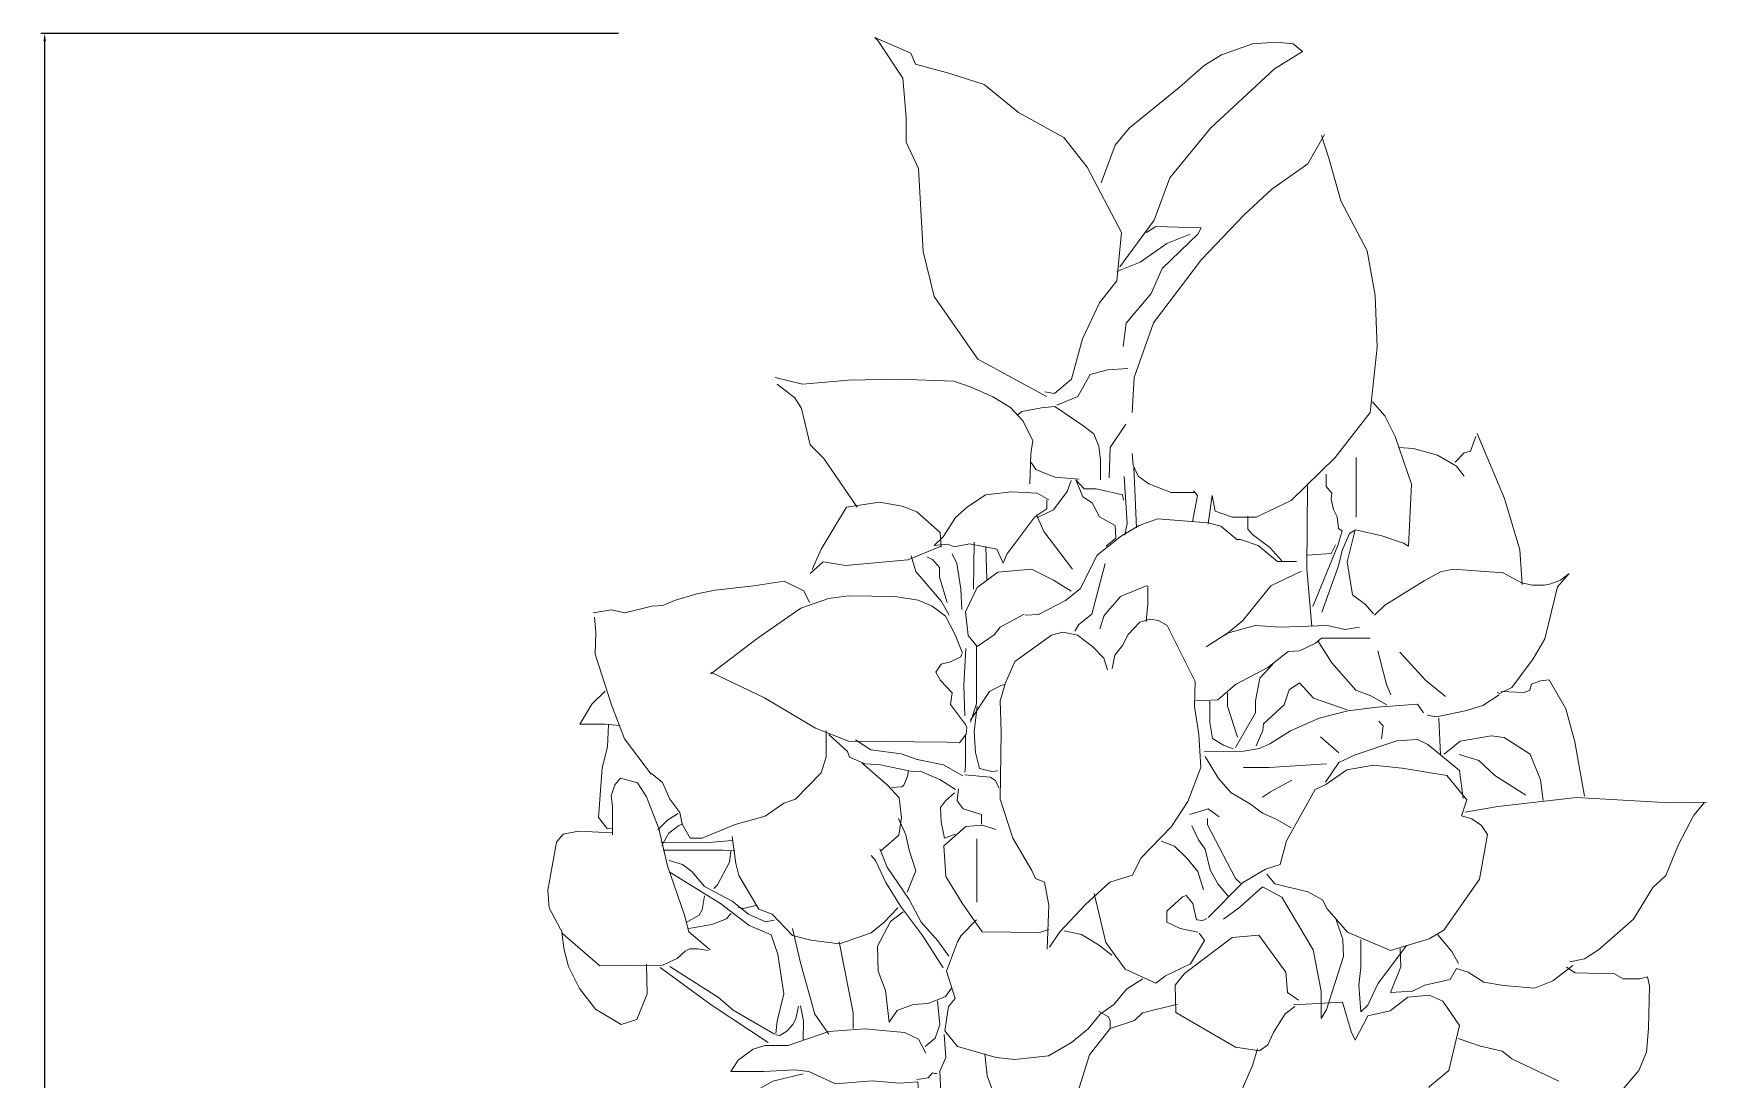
# Model space of a CAD drawing. Header units: millimetres. Extents: x -63086 to 83971, y -129912 to 13382.
# Drawn here: x 49021 to 49544, y -39570 to -39243 of the extents above; entities that cross this region are included whole.
import ezdxf

# ---------------------------------------------------------------- set-up
doc = ezdxf.new("R2010")
doc.units = ezdxf.units.MM
doc.layers.get('0').update_dxf_attribs({"lineweight": 0})
doc.layers.add('観葉植物', color=92, linetype='Continuous', lineweight=9)
doc.styles.get("Standard").update_dxf_attribs({"font": 'MS Mincho.ttf'})
doc.dimstyles.new('ISO-25', dxfattribs={"dimtxt": 2.5, "dimasz": 2.5, "dimexe": 1.25, "dimexo": 0.625, "dimtad": 1, "dimtxsty": 'Standard', "dimcen": 2.5, "dimadec": 0, "dimazin": 0, "dimtfac": 1, "dimtmove": 0, "dimatfit": 3, "dimfxl": 1, "dimarcsym": 0})

# ---------------------------------------------------------------- blocks, each defined once
blk = doc.blocks.new('*D1046')
at = {"layer": 'Defpoints', "color": 0, "ltscale": 10, "transparency": 16777216}
for p in [(49024.49, -39242.64), (49204.4, -39242.64), (49206.96, -40442.64)]:
    blk.add_point(p, dxfattribs=at)
at = {"layer": '観葉植物', "color": 0, "lineweight": -2, "ltscale": 10, "transparency": 16777216}
for p, q in [((49203.78, -39242.64), (49023.24, -39242.64)), ((49024.49, -40440.14), (49024.49, -39245.14)), ((49206.34, -40442.64), (49023.24, -40442.64))]:
    blk.add_line(p, q, dxfattribs=at)
at = {"layer": '観葉植物', "color": 0, "ltscale": 10, "transparency": 16777216}
for points in [[(49024.08, -39245.14), (49024.91, -39245.14), (49024.49, -39242.64)], [(49024.08, -40440.14), (49024.91, -40440.14), (49024.49, -40442.64)]]:
    blk.add_solid(points, dxfattribs=at)
at = {"layer": '観葉植物', "color": 0, "ltscale": 10, "transparency": 16777216, "insert": (49022.62, -39842.64), "char_height": 2.5, "attachment_point": 5, "rotation": 90}
blk.add_mtext('1200', dxfattribs=at)
blk = doc.blocks.new('ポトス3（CAD素材.com）')
at = {"color": 0, "linetype": 'ByBlock', "lineweight": -2}
for points in [[(-89.91, 1066.2), (-111.37, 1077.91), (-125.03, 1097.43), (-128.45, 1111.58), (-129.91, 1137.43), (-133.82, 1145.73), (-133.82, 1153.53), (-134.79, 1165.73), (-142.6, 1177.44), (-143.57, 1178.41), (-132.35, 1173.53), (-130.89, 1170.12), (-120.16, 1167.19), (-109.42, 1163.78), (-98.69, 1155), (-84.54, 1147.19), (-77.22, 1137.92), (-66.49, 1117.43), (-67.95, 1102.31), (-73.32, 1095.48), (-78.69, 1084.26), (-82.1, 1071.57), (-87.47, 1067.18), (-90.4, 1067.67)], [(-66.98, 1106.7), (-56.25, 1121.33), (-51.37, 1134.51), (-38.68, 1150.12), (-18.68, 1168.66), (-9.9, 1174.02), (-12.83, 1176.46), (-18.19, 1176.95), (-25.51, 1176.46), (-35.27, 1173.05), (-40.63, 1169.63), (-48.44, 1162.8), (-64.05, 1150.12), (-68.44, 1144.75), (-72.83, 1133.04)], [(-63.15, 1061.16), (-62.54, 1072.13), (-56.45, 1089.21), (-41.5, 1109.03), (-28.09, 1123.05), (-19.55, 1130.98), (-8.27, 1138.91), (-3.09, 1148.06)], [(-4, 1147.75), (-1.56, 1140.43), (2.1, 1127.32), (10.33, 1111.77), (12.77, 1097.75), (13.38, 1081.59), (11.25, 1061.16), (0.27, 1047.13), (-13.45, 1033.71), (-24.43, 1028.53), (-31.75, 1028.53), (-37.24, 1030.36), (-38.15, 1035.24), (-39.37, 1026.4)], [(-66, 1081.82), (-65.03, 1089.13), (-57.22, 1098.4), (-53.81, 1106.21), (-42.59, 1116.94), (-41.61, 1118.89), (-55.76, 1119.38), (-58.69, 1117.43)], [(-67.95, 1105.23), (-60.64, 1108.16), (-52.34, 1114.02), (-45.02, 1116.94)], [(-95.12, 1038.95), (-94.82, 1048.4), (-94.21, 1052.36), (-97.26, 1058.46), (-101.22, 1062.73), (-106.71, 1066.08), (-113.42, 1069.13), (-118.91, 1070.96), (-136.29, 1071.57), (-151.84, 1071.27), (-166.17, 1070.05), (-174.71, 1072.18)], [(-86.73, 1063.44), (-80.15, 1066.2), (-76.25, 1073.04), (-70.88, 1074.5), (-64.54, 1074.99)], [(-174.1, 1070.05), (-168.61, 1065.78), (-166.47, 1062.42), (-163.73, 1051.14), (-159.46, 1046.87), (-149.09, 1031.63)], [(-73.01, 1040.19), (-73.01, 1046.29), (-73.58, 1050.68), (-75.1, 1054.49), (-78.53, 1057.16), (-87.3, 1063.06), (-91.49, 1062.68), (-97.59, 1061.54), (-99.11, 1060.39)], [(-3.84, 998.82), (1.3, 1013.31), (2.45, 1018.07), (4.73, 1023.41), (6.64, 1024.55), (14.83, 1022.65), (21.69, 1020.36), (23.22, 1019.41), (24.17, 1038.84), (19.02, 1053.71), (15.79, 1060.19), (11.97, 1064.57)], [(-65.15, 1057.59), (-70.03, 1050.27), (-70.34, 1040.82)], [(37.76, 1045.72), (40.62, 1048.58), (42.53, 1049.15), (44.24, 1053.73)], [(44.63, 1054.68), (53.2, 1034.29), (57.97, 1018.28), (58.73, 1007.42)], [(-43.33, 1036.15), (-50.96, 1036.15), (-57.97, 1038.9), (-61.32, 1041.34), (-62.85, 1044.69), (-63.15, 1048.35)], [(6.84, 1028.44), (6.84, 1047.14)], [(40.62, 1041.34), (38.15, 1044.39), (32.24, 1047.82), (24.81, 1049.92), (20.04, 1050.3)], [(-79.68, 1040.38), (-87.3, 1040.96), (-93.21, 1043.43), (-94.73, 1045.53)], [(-65.45, 1022.88), (-64.69, 1026.5), (-65.64, 1041.17)], [(-61.83, 1025.17), (-62.59, 1044.03)], [(-6.7, 1000.54), (1.11, 1019.6), (2.45, 1024.17), (1.3, 1024.93), (0.92, 1028.55), (-0.22, 1030.84), (-0.99, 1034.08), (-0.79, 1035.99), (-2.51, 1038.08), (-2.51, 1041.89)], [(-89.2, 1033.91), (-92.83, 1036), (-100.83, 1036.38), (-109.02, 1035.43), (-114.74, 1031.62), (-118.36, 1028.38), (-122.17, 1022.28), (-125.03, 1019.61), (-120.84, 1019.99), (-118.74, 1019.23), (-113.98, 1020.18), (-105.4, 1018.47), (-103.5, 1014.09), (-102.35, 1016.94), (-93.59, 1028.57), (-89.78, 1031.05), (-89.78, 1033.91)], [(-82.23, 1039.9), (-83.45, 1036.55), (-87.72, 1030.75), (-92.9, 1028.31)], [(-80.75, 1040.19), (-78.13, 1037.33), (-74.44, 1037.33), (-66.22, 1035.43), (-65.86, 1033.76)], [(-71.31, 1019.39), (-68.26, 1021.87), (-68.45, 1025.87), (-73.4, 1028.54), (-75.69, 1032.92), (-78.55, 1034.83), (-80.65, 1039.98)], [(-43.94, 1036.76), (-42.72, 1035.24), (-44.25, 1027.01)], [(-8.35, 1038.29), (-8.54, 1012.37), (-7.02, 994.27)], [(-122.87, 1019.13), (-123.17, 1023.7), (-130.49, 1030.1), (-135.07, 1031.93), (-142.08, 1033.15), (-152.45, 1031.63), (-160.37, 1018.52), (-163.12, 1012.11)], [(-11.78, 1014.66), (-17.69, 1014.66), (-23.79, 1019.61), (-29.32, 1021.52), (-30.46, 1021.52), (-35.42, 1025.71), (-39.42, 1026.67), (-55.23, 1028), (-60.95, 1025.9), (-66.48, 1022.66), (-74.1, 1016.57), (-79.44, 1006.08), (-84.01, 1002.46), (-92.4, 998.08), (-96.59, 997.89)], [(-81.84, 1012.21), (-90.8, 1024.02), (-93.08, 1029.17)], [(-27.03, 1028.76), (-27.03, 1024.76), (-25.51, 1023.04), (-20.17, 1019.04), (-16.36, 1014.85)], [(-112.52, 1020.63), (-112.71, 1005.96)], [(0.41, 1019.8), (-0.92, 1017.14), (-8.35, 1016.57)], [(6.51, 1024.57), (4.03, 1014.47), (5.75, 1004.18), (9.75, 1001.13), (12.23, 998.27)], [(-163.73, 1010.89), (-159.76, 1014.55), (-152.75, 1013.33), (-133.24, 1015.16), (-122.87, 1019.43)], [(-120.34, 997.82), (-122.78, 1002.09), (-130.71, 1011.54), (-132.24, 1016.42)], [(-120.95, 1001.79), (-123.39, 1009.71), (-123.39, 1012.76), (-125.53, 1015.2), (-127.36, 1016.12)], [(-116.38, 999.65), (-116.68, 1006.05), (-117.9, 1013.98), (-119.43, 1017.03)], [(-108.52, 1009.01), (-108.9, 1019.3)], [(-82.24, 1005.38), (-87.77, 1008.81), (-94.63, 1012.24), (-105.11, 1011.28), (-111.59, 1006.52), (-115.21, 998.9), (-114.45, 991.46), (-111.59, 988.03), (-106.26, 991.66), (-104.35, 994.13), (-96.92, 998.13)], [(-71.57, 1013.95), (-75.76, 998.13), (-79.77, 994.9), (-81.1, 992.8)], [(-34.08, 991.6), (-28.55, 996.17), (-19.79, 1007.04), (-10.26, 1011.61)], [(12.61, 997.89), (15.85, 1000.94), (28.05, 1008.56), (33.19, 1011.42), (37.19, 1012.18), (52.82, 1011.04), (58.54, 1007.99), (61.97, 1007.23), (65.59, 1007.23), (67.68, 1007.61), (70.73, 1008.75), (73.4, 1010.85), (69.78, 1006.66), (65.78, 990.46), (62.16, 984.17), (55.49, 975.21), (51.68, 973.31), (50.91, 973.69)], [(-231.55, 998.6), (-225.83, 999.55), (-221.64, 998.6), (-213.26, 1000.69), (-209.83, 1000.88), (-206.21, 1002.41), (-199.15, 1004.5), (-193.44, 1005.65), (-181.33, 1006.97), (-171.87, 1008.49), (-165.78, 1005.45), (-163.95, 1001.79)], [(-116.14, 985.95), (-118.43, 991.66), (-121.48, 997.57), (-125.67, 1000.62), (-130.05, 1002.53), (-137.3, 1003.67), (-151.78, 1003.86), (-158.07, 1003.1), (-166.64, 1000.05), (-180.36, 990.52), (-194.85, 979.47)], [(-58.42, 1007.09), (-66.81, 1003.66), (-71.95, 997.75), (-73.29, 993.56)], [(-58.23, 1006.9), (-58.23, 1001.37), (-58.8, 995.85)], [(-231.17, 997.26), (-230.79, 992.5), (-230.98, 985.64), (-225.83, 969.82), (-221.83, 959.15), (-213.45, 948.09)], [(-69.36, 981.12), (-68.59, 985.32), (-66.12, 988.37), (-64.4, 991.8), (-60.78, 995.61), (-57.54, 996.56), (-54.87, 996.18), (-52.2, 994.65), (-43.44, 977.12), (-43.63, 969.31), (-42.29, 960.54), (-41.72, 950.25), (-45.73, 939.58), (-50.87, 931.77), (-60.4, 921.86), (-63.07, 916.52), (-70.12, 914.42), (-77.74, 907.37), (-85.75, 898.8), (-88.98, 894.03)], [(7.84, 994.08), (3.27, 993.32), (-2.07, 994.65), (-16.93, 994.08), (-24.74, 994.65), (-33.32, 992.17), (-39.99, 987.98)], [(-89.75, 893.46), (-89.18, 907.18), (-90.51, 914.42), (-93.37, 915.57), (-94.51, 918.04), (-100.42, 928.14), (-104.42, 940.34), (-104.04, 961.3), (-104.42, 971.02), (-102.71, 976.74), (-99.85, 983.41), (-88.41, 991.6), (-84.82, 992.53), (-80.22, 991.6), (-75.45, 987.98), (-72.02, 984.36), (-70.88, 980.74)], [(11.27, 990.65), (-3.97, 990.65), (-5.88, 989.12), (-10.83, 986.65), (-14.45, 986.45), (-20.74, 981.5), (-30.84, 976.16), (-36.37, 971.4), (-43.23, 971.02)], [(16.42, 969.78), (11.46, 972.63), (6.7, 974.35), (-0.73, 982.93), (-5.12, 989.79)], [(-194.85, 980.04), (-178.08, 972.03), (-162.07, 962.51), (-151.78, 958.5), (-120.91, 958.12), (-117.1, 957.93), (-115, 960.6), (-114.81, 962.7), (-115.19, 963.65), (-119.95, 969.94), (-119.38, 973.56), (-123, 977.37), (-124.53, 980.04), (-122.81, 982.52), (-119.95, 983.28), (-116.71, 984.8), (-116.33, 985.76)], [(-115.16, 987.46), (-115.77, 975.87), (-115.46, 966.42)], [(-111.78, 988.03), (-111.78, 970.12), (-113.69, 964.4)], [(13.66, 986.69), (16.33, 976.21), (17.66, 972.97)], [(20.52, 986.31), (28.52, 977.54), (34.81, 972.4)], [(-30.84, 956.44), (-24.56, 967.3), (-24.56, 971.11), (-23.22, 978.16), (-19.22, 982.54)], [(-227.8, 974.08), (-231.97, 970.06), (-235.7, 963.81), (-227.8, 963.81), (-223.26, 963.36)], [(-113.69, 964.98), (-107.78, 973.93), (-104.16, 975.84), (-102.83, 976.22)], [(-33.32, 973.59), (-33.32, 969.39), (-30.27, 959.68)], [(-24.36, 957.01), (-22.27, 961.77), (-22.08, 963.87), (-15.6, 969.78), (-14.07, 974.54), (-10.83, 976.64), (-6.45, 971.87), (4.03, 968.25)], [(51.54, 972.89), (46.4, 969.65), (40.87, 967.94), (31.91, 966.03), (29.06, 966.6)], [(78.22, 941.26), (75.17, 958.22), (72.32, 968.51), (67.17, 977.66), (64.5, 977.27), (61.64, 976.32), (61.07, 974.42), (59.36, 973.65), (52.11, 974.03)], [(-111.57, 969.37), (-112.52, 961.36), (-112.14, 954.88), (-110.81, 949.93), (-106.99, 948.98), (-105.09, 949.17)], [(27.91, 967.36), (26.01, 970.03), (13.43, 969.08), (4.28, 967.94), (-4.68, 965.65), (-13.63, 961.65), (-20.11, 957.65), (-23.35, 956.12), (-28.31, 955.36), (-40.69, 955.17)], [(-38.85, 970.92), (-38.85, 964.25), (-38.09, 959.29), (-34.66, 957.2), (-31.61, 956.05)], [(-226.76, 963.51), (-227.13, 956.66), (-228.77, 950.11), (-229.96, 934.55), (-227.19, 931.2), (-225.64, 931.09)], [(14.74, 959.2), (15.31, 963.2), (13.97, 964.73)], [(33.25, 954.21), (32.68, 965.65)], [(-158.82, 961.7), (-158.82, 953.51), (-160.34, 948.55), (-168.35, 940.36), (-171.97, 939.03), (-177.87, 935.02), (-187.21, 932.36), (-197.5, 928.16), (-201.31, 928.16), (-203.79, 932.55), (-204.55, 936.17), (-207.6, 940.36), (-209.89, 945.5), (-213.32, 948.36)], [(-118.33, 943.39), (-123.29, 946.44), (-129.39, 949.11), (-131.87, 948.92), (-141.78, 951.02), (-146.54, 951.4), (-151.49, 953.5), (-152.07, 955.21), (-157.97, 960.55)], [(-116.05, 947.59), (-122.15, 951.02), (-130.34, 952.73), (-135.3, 954.45), (-144.82, 955.78), (-149.59, 958.83)], [(-115.25, 960.22), (-115.25, 950.69), (-115.49, 948.79)], [(1.4, 954.82), (-4.32, 959.77)], [(-2.77, 945.64), (1.42, 951.74), (6.57, 954.21), (19.53, 958.6), (26.01, 958.98), (29.25, 957.45), (39.16, 949.26), (40.3, 940.49)], [(65.26, 939.92), (64.5, 946.4), (61.26, 954.41), (53.07, 959.55), (49.07, 960.12), (39.35, 958.41), (34.39, 954.41)], [(-141.67, 924.16), (-136.02, 929.03), (-135.19, 934.64), (-135.95, 940.74), (-139.57, 944.74), (-147.57, 951.6)], [(-40.31, 953.64), (-36.12, 946.78), (-32.31, 942.4), (-26.21, 938.78), (-22.4, 935.92), (-18.4, 934.2), (-13.44, 931.35)], [(39.04, 954.3), (45.21, 952.37), (50.22, 947.74), (59.86, 941.57)], [(-225.54, 929.19), (-225.54, 938.15), (-225.92, 941.39), (-224.78, 944.82), (-223.06, 946.92), (-217.73, 945.39), (-214.87, 941.01), (-211.06, 931.1), (-208.39, 919.47), (-203.05, 904.04), (-201.72, 898.89), (-195.05, 893.17)], [(-133, 949.14), (-133.36, 947.36), (-134.55, 944.74), (-135.15, 944.14), (-138.48, 944.02)], [(-115.49, 947.95), (-107.51, 947.24), (-105.84, 946.17), (-104.77, 943.9)], [(-39.36, 903.33), (-28.69, 914.19), (-21.45, 918.39), (-16.87, 919.91), (-14.97, 927.34), (-6.01, 943.35), (-2.58, 944.88), (3.9, 949.45), (12.29, 950.97), (21.24, 950.02), (35.15, 947.74), (41.44, 940.11), (39.73, 935.16), (42.97, 934.2), (46.02, 932.11), (47.92, 929.25), (45.44, 915.34), (34.2, 899.33), (29.63, 896.66), (17.62, 893.04), (4.09, 898.76), (-2.2, 906), (-3.72, 908.86), (-8.3, 911.34), (-18.59, 913.81), (-21.07, 916.86)], [(-2.41, 951.39), (-20.33, 950.24), (-28.33, 950.24)], [(-118.71, 942.35), (-121.45, 939.85), (-123, 937.71), (-122.88, 933.18), (-121.81, 928.18), (-118.47, 929.37)], [(-117.4, 943.55), (-117.87, 939.85), (-115.97, 937.35), (-110.25, 935.57), (-110.25, 932.47)], [(-13.28, 946.24), (-19.95, 942.62), (-22.42, 940.91)], [(-45.1, 935.57), (-39.39, 937.29), (-35.96, 934.81)], [(40.87, 936.3), (51.16, 938.02), (75.75, 940.87), (104.9, 939.16), (116.34, 939.35)], [(115.57, 939.16), (112.34, 935.35), (107.57, 926.2), (103.57, 916.48), (99.57, 912.67), (93.47, 902.76), (82.61, 893.23), (78.22, 890.37), (73.65, 889.42)], [(-211.35, 930.73), (-208.25, 933.82), (-205.03, 935.85)], [(-210.15, 925.84), (-207.89, 929.66), (-204.79, 932.04), (-203.6, 932.63)], [(-133.48, 911.27), (-130.74, 917.94), (-132.88, 924.37), (-133.84, 929.13), (-136.22, 934.26)], [(-105.79, 930.87), (-109.91, 932.22), (-115.13, 931.82), (-121.99, 925.72), (-121.42, 916.19), (-116.27, 907.81), (-109.98, 898.85), (-92.07, 898.66), (-89.21, 899.61)], [(-33.1, 910.03), (-36.34, 913.85), (-38.81, 918.23), (-40.34, 924.71), (-42.43, 927.57), (-44.53, 931.95)], [(-29.29, 914.04), (-30.81, 915.56), (-39.58, 932.33), (-39.58, 934.24)], [(-195.62, 892.98), (-198.86, 893.56), (-201.53, 893.56), (-202.86, 892.79), (-205.34, 890.51), (-209.91, 888.41), (-229.54, 888.22), (-240.98, 898.13), (-245.36, 906.32), (-245.74, 911.85), (-243.07, 926.91), (-240.98, 929.38), (-236.21, 930.34), (-225.54, 929.76)], [(-210.39, 926.92), (-195.39, 926.8), (-188.12, 927.39)], [(-136.35, 906.32), (-140.74, 901.75), (-144.74, 898.51), (-154.65, 895.08), (-163.6, 896.22), (-169.32, 897.75), (-175.61, 904.42), (-179.8, 905.94), (-186.09, 916.42), (-187.05, 920.24), (-188.19, 928.62)], [(-111.69, 927.97), (-111.69, 908.15)], [(-40.91, 911.94), (-42.63, 917.66), (-46.06, 921.85), (-49.87, 925.66), (-54.06, 927.19)], [(-209.68, 924.42), (-191.1, 924.42), (-187.29, 924.18)], [(-175.04, 902.51), (-177.71, 901.94), (-183.04, 904.42), (-188.19, 908.42), (-196.76, 912.99), (-200.77, 917.76), (-203.62, 919.85), (-207.82, 921.19)], [(-188.57, 924.05), (-188.95, 920.62), (-192.76, 913.57), (-193.91, 912.42)], [(-122.18, 887.61), (-128.66, 897.71), (-135.52, 906.85), (-140.09, 914.29), (-143.33, 921.15), (-144.67, 922.67)], [(-142, 924.77), (-139.71, 919.05), (-132.85, 908.95), (-129.04, 901.9), (-123.89, 895.99), (-120.46, 891.23)], [(-207.82, 917.57), (-191.81, 907.66), (-182.85, 900.8), (-175.99, 897.94), (-173.9, 891.84), (-171.99, 879.45), (-174.09, 870.88), (-174.47, 867.07)], [(-196.76, 910.14), (-197.53, 905.75), (-198.48, 904.04), (-202.48, 901.75)], [(-75.02, 910.8), (-71.4, 895.55), (-65.3, 887.17), (-55.77, 882.78), (-52.73, 885.07), (-44.91, 888.88), (-40.53, 896.12), (-42.24, 898.41)], [(-42.63, 898.79), (-48.15, 899.93), (-52.34, 901.84), (-52.34, 905.27), (-47.39, 909.84), (-46.25, 910.22), (-44.15, 907.75), (-43.01, 902.6), (-41.1, 902.41), (-39.77, 902.98)], [(-34.62, 902.79), (-29.48, 906.6), (-22.42, 912.89), (-16.33, 909.65), (-6.61, 893.26), (-4.13, 880.3), (-4.13, 871.73), (-2.41, 874.59), (2.92, 891.17), (2.73, 896.5), (0.63, 902.6)], [(-201.72, 899.84), (-194.48, 901.18), (-189.9, 902.89), (-188.57, 904.61)], [(-186.28, 906.51), (-184.57, 906.13), (-180.76, 907.09)], [(-134.67, 905.08), (-138.67, 902.03), (-142.68, 894.41), (-142.48, 886.59), (-140.2, 880.5), (-139.05, 870.59), (-136.58, 874.21), (-131.62, 876.11), (-126.86, 876.49), (-121.52, 878.59), (-119.62, 881.26)], [(-169.32, 899.84), (-166.84, 889.17), (-162.27, 873.16), (-157.89, 866.88)], [(-111.8, 902.6), (-116.57, 897.65), (-117.71, 895.74), (-121.14, 886.59), (-118.47, 878.02), (-120.57, 875.54), (-121.71, 867.92), (-117.71, 862.96), (-105.7, 859.53), (-99.8, 858.96), (-89.32, 860.1), (-82.07, 864.3), (-76.93, 868.49), (-73.12, 873.06), (-68.92, 876.11), (-64.92, 880.88), (-59.78, 884.12)], [(-241.36, 898.51), (-240.6, 893.17), (-239.26, 888.03), (-235.83, 881.17), (-230.88, 874.69), (-222.87, 869.93), (-217.92, 871.45), (-214.68, 879.45), (-214.87, 888.79)], [(-154.68, 895.75), (-150.36, 873.54), (-150.36, 868.6)], [(-69.5, 891.55), (-73.69, 894.79), (-79.02, 898.03), (-84.36, 899.17)], [(-11.18, 877.45), (-14.61, 879.92), (-15.18, 886.21), (-23.57, 897.84), (-31.95, 897.07), (-46.82, 885.83), (-49.68, 882.21), (-49.49, 873.63), (-30.81, 862.77), (-23.38, 861.63), (-20.71, 863.53), (-18.99, 867.35), (-15.37, 873.25), (-12.32, 875.54)], [(22.55, 894.6), (13.59, 882.59), (10.54, 875.92), (8.26, 873.83), (7.69, 882.21), (8.26, 887.74), (8.26, 896.5)], [(32.35, 897.86), (36.76, 892.74), (38.78, 888.93)], [(74.58, 888.31), (68.29, 883.54), (62.57, 881.26), (52.85, 882.02), (46.75, 883.16), (41.8, 886.21), (38.18, 887.36), (36.27, 883.93), (28.27, 882.21), (24.46, 880.3), (17.6, 879.92), (20.84, 887.93), (20.64, 893.64)], [(-210.68, 887.65), (-194.67, 876.02), (-176.89, 864.25)], [(-174.87, 866.87), (-187.81, 874.31), (-192.38, 878.31), (-207.63, 888.03)], [(72.59, 887.81), (75.33, 885.98), (87.53, 885.67), (90.27, 884.15), (95.45, 884.15), (97.89, 884.76), (98.5, 882.01), (98.2, 868.6), (97.59, 861.28), (95.15, 855.49), (88.75, 847.86), (81.73, 842.38), (76.55, 840.24), (68.32, 842.68), (62.83, 842.38)], [(-31.62, 797.92), (-25.82, 800.36), (-20.03, 805.24), (-14.85, 807.67), (-6.61, 809.2), (3.14, 814.08), (15.95, 824.44), (26.62, 838.17), (29.98, 844.26), (29.67, 850.36), (35.77, 855.55), (39.12, 869.57), (33.94, 877.2), (29.67, 879.02), (22.96, 878.41), (17.47, 874.15), (10.46, 872.62), (6.5, 865), (5.28, 867.74), (2.53, 876.89), (-12.71, 875.98)], [(-167.4, 875.58), (-168.24, 871.61), (-169.21, 869.92), (-171.02, 867.75), (-173.3, 866.43), (-174.51, 866.67)], [(-166.8, 875.7), (-165.83, 871.01), (-165.95, 864.98)], [(-124, 877.26), (-123.24, 869.82), (-124.76, 865.63), (-127.81, 862.96)], [(-49, 876.28), (-59.97, 873.54), (-62.41, 871.1), (-70.04, 868.66), (-76.44, 860.42), (-80.71, 846.7), (-81.01, 826.88), (-78.88, 809.5), (-71.26, 811.33), (-68.51, 811.33), (-65.46, 807.67), (-58.75, 807.06), (-49, 815.91), (-42.9, 820.79), (-31.31, 833.9)], [(-73.52, 873.92), (-70.54, 872.25), (-70.07, 871.06), (-70.07, 868.8)], [(-127.62, 860.87), (-129.91, 865.25), (-134.29, 867.35), (-146.68, 868.49), (-157.92, 867.73), (-170.69, 863.34), (-177.93, 863.34), (-181.55, 862.2), (-186.32, 858.77), (-188.6, 855.15), (-178.31, 855.15), (-168.59, 855.72), (-164.21, 855.15), (-155.82, 851.34), (-144.39, 852.29), (-135.81, 851.53), (-130.1, 851.91), (-129.72, 845.81)], [(-121.9, 866.77), (-121.33, 859.53), (-123.24, 855.34), (-122.86, 846.57)], [(70.15, 852.13), (55.51, 859.15), (52.46, 861.59), (45.75, 863.11), (38.74, 865.55)], [(-109.21, 860.72), (-108.45, 853.86), (-104.25, 842.61), (-100.63, 839.75)], [(-23.99, 862.25), (-25.52, 857.07), (-29.79, 847.31), (-30.7, 832.68), (-29.48, 810.42), (-31.92, 797.92)], [(-165.96, 854.43), (-175.49, 852.15), (-192.83, 842.24), (-199.12, 843.19), (-197.6, 838.61), (-193.78, 834.99), (-181.59, 826.04), (-170.15, 816.51), (-161.96, 816.89), (-152.24, 815.56), (-147.09, 818.8), (-144.24, 822.23), (-140.04, 826.04), (-141.57, 832.71), (-142.33, 834.04), (-145.57, 837.28)], [(-130.49, 852.66), (-126.87, 853.23), (-125.54, 854.76), (-124.77, 854.57), (-124.2, 854.57)]]:
    blk.add_lwpolyline(points, dxfattribs=at)

msp = doc.modelspace()

# ---------------------------------------------------------------- block references
at = {"layer": '観葉植物', "ltscale": 10}
msp.add_blockref('ポトス3（CAD素材.com）', (49427.4668, -40422.3386), dxfattribs=at)

# ---------------------------------------------------------------- dimensions: what is measured, and where the dimension line sits
dim = msp.add_linear_dim(base=(49024.4941, -39242.6422), p1=(49206.9645, -40442.6422), p2=(49204.401, -39242.6422), angle=90, dimstyle='ISO-25', dxfattribs=at)
dim.commit()
dim.dimension.update_dxf_attribs({"geometry": '*D1046', "text_midpoint": (49022.6191, -39842.6422)})

doc.saveas('drawing.dxf')
